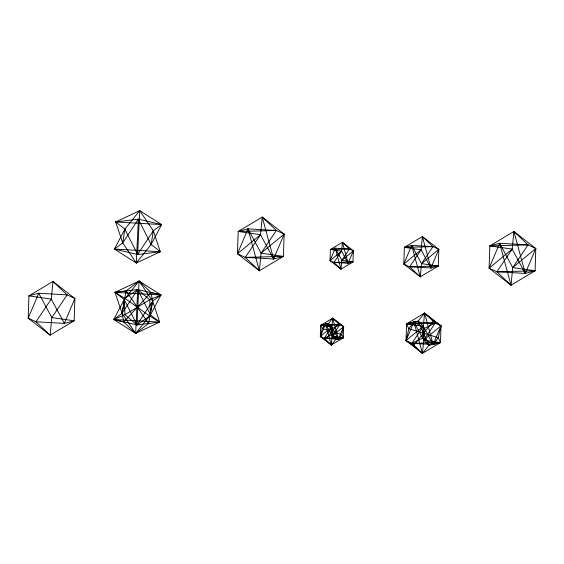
<?xml version="1.0" encoding="UTF-8"?>
<svg xmlns="http://www.w3.org/2000/svg" width="564" height="564" viewBox="0 0 564 564"><rect width="100%" height="100%" fill="white"/><g stroke="black" fill="none" stroke-linecap="round" stroke-linejoin="round"><path stroke-width="0.85" d="M237.465 253.765L238.184 231.459L262.246 217.077L284.143 234.095L283.431 256.394L259.369 270.783L237.465 253.765L247.991 228.864L276.395 230.486L284.143 234.095L273.618 258.996L245.213 257.367L237.465 253.765L260.526 234.694L262.246 217.077L276.395 230.486L261.083 253.158L259.369 270.783L245.213 257.367L260.526 234.694L238.184 231.459L247.991 228.864L261.083 253.158L283.431 256.394L273.618 258.996L260.526 234.694M320.324 336.482L320.683 325.329L332.718 318.138L343.666 326.648L343.307 337.801L331.279 344.992L320.324 336.482L322.199 328.615L325.59 324.032L339.789 324.843L343.666 326.648L341.791 334.515L338.4 339.098L324.201 338.287L320.324 336.482L325.59 324.032L332.506 328.354L339.789 324.843L338.724 323.207L332.718 318.138L328.417 323.468L320.683 325.329L322.199 328.615L341.791 334.515L343.307 337.801L338.4 339.098L331.484 334.776L324.201 338.287L325.266 339.916L331.279 344.992L335.573 339.655L343.307 337.801L332.133 336.179L325.59 324.032L320.683 325.329L331.858 326.951L338.4 339.098L343.666 326.648L338.724 323.207L325.266 339.916L320.324 336.482L331.858 326.951L332.718 318.138L339.789 324.843L332.133 336.179L331.279 344.992L324.201 338.287L331.858 326.951L328.417 323.468L335.573 339.655L332.133 336.179L332.506 328.354L331.484 334.776L331.858 326.951M330.025 260.646L330.384 249.499L342.418 242.301L353.367 250.811L353.008 261.964L340.98 269.155L330.025 260.646L335.291 248.195L349.497 249.013L353.367 250.811L348.108 263.268L333.902 262.45L330.025 260.646L341.558 251.114L342.418 242.301L349.497 249.013L341.833 260.349L340.98 269.155L333.902 262.45L341.558 251.114L330.384 249.499L335.291 248.195L341.833 260.349L353.008 261.964L348.108 263.268L341.558 251.114M403.81 264.086L404.353 247.356L422.401 236.57L438.827 249.33L438.284 266.06L420.236 276.846L403.81 264.086L411.706 245.411L433.011 246.63L438.827 249.33L430.931 268.013L409.626 266.786L403.81 264.086L421.111 249.781L422.401 236.57L433.011 246.63L421.527 263.635L420.236 276.846L409.626 266.786L421.111 249.781L404.353 247.356L411.706 245.411L421.527 263.635L438.284 266.06L430.931 268.013L421.111 249.781M406.017 340.6L406.552 323.87L424.6 313.083L441.027 325.851L440.491 342.574L422.443 353.36L406.017 340.6L408.829 328.798L413.913 321.924L435.218 323.144L441.027 325.851L438.221 337.653L433.138 344.526L411.833 343.307L406.017 340.6L413.913 321.924L424.29 328.403L435.218 323.144L433.617 320.69L424.6 313.083L418.157 321.085L406.552 323.87L408.829 328.798L438.221 337.653L440.491 342.574L433.138 344.526L422.76 338.04L411.833 343.307L413.433 345.753L422.443 353.36L428.887 345.365L440.491 342.574L423.733 340.148L413.913 321.924L406.552 323.87L423.317 326.302L433.138 344.526L441.027 325.851L433.617 320.69L413.433 345.753L406.017 340.6L423.317 326.302L424.6 313.083L435.218 323.144L423.733 340.148L422.443 353.36L411.833 343.307L423.317 326.302L418.157 321.085L428.887 345.365L423.733 340.148L424.29 328.403L422.76 338.04L423.317 326.302M489.115 268.182L489.834 245.876L513.896 231.494L535.8 248.512L535.081 270.812L511.019 285.201L489.115 268.182L499.641 243.281L528.052 244.903L535.8 248.512L525.274 273.413L496.87 271.785L489.115 268.182L512.183 249.112L513.896 231.494L528.052 244.903L512.732 267.583L511.019 285.201L496.87 271.785L512.183 249.112L489.834 245.876L499.641 243.281L512.732 267.583L535.081 270.812L525.274 273.413L512.183 249.112M136.291 263.021L138.363 219.142L115.662 221.955L122.705 242.894L136.291 263.021L160.345 251.706L153.295 230.768L139.71 210.64L115.662 221.955L124.884 229.139L137.637 254.519L160.345 251.706L151.117 244.522L138.363 219.142L122.705 242.894L114.379 249.069L136.291 263.021L151.117 244.522L161.621 224.585L139.71 210.64L124.884 229.139L114.379 249.069L137.637 254.519L153.295 230.768L161.621 224.585L138.363 219.142M137.637 254.519L139.71 210.64M135.642 333.416L137.722 289.536L115.014 292.349L122.064 313.288L123.812 322.058L135.642 333.416L159.697 322.1L152.647 301.162L150.898 292.392L139.068 281.034L115.014 292.349L124.242 299.533L136.989 324.913L159.697 322.1L150.468 314.916L137.722 289.536L124.933 298.391L122.064 313.288L113.731 319.471L135.642 333.416L148.607 323.475L152.647 301.162L139.068 281.034L126.11 290.968L115.014 292.349L124.933 298.391L149.777 316.059L159.697 322.1L113.731 319.471L124.242 299.533L139.068 281.034L160.98 294.979L150.468 314.916L135.642 333.416L122.064 313.288L126.11 290.968L148.607 323.475M113.731 319.471L123.812 322.058L150.898 292.392L160.98 294.979L149.721 299.808L124.989 314.642L113.731 319.471L136.989 324.913L139.068 281.034M122.705 242.894L124.884 229.139M151.117 244.522L153.295 230.768M122.064 313.288L137.722 289.536L160.98 294.979L152.647 301.162L149.777 316.059L136.989 324.913L124.989 314.642L124.242 299.533M136.989 324.913L152.647 301.162M261.083 253.158L284.143 234.095M341.833 260.349L353.367 250.811M332.133 336.179L343.666 326.648M421.527 263.635L438.827 249.33M423.733 340.148L441.027 325.851M512.732 267.583L535.8 248.512M238.184 231.459L276.395 230.486M404.353 247.356L433.011 246.63M330.384 249.499L349.497 249.013M489.834 245.876L528.052 244.903M245.213 257.367L283.431 256.394M333.902 262.45L353.008 261.964M409.626 266.786L438.284 266.06M496.87 271.785L535.081 270.812M320.683 325.329L339.789 324.843M406.552 323.87L435.218 323.144M324.201 338.287L343.307 337.801M411.833 343.307L440.491 342.574M115.662 221.955L161.621 224.585M114.379 249.069L160.345 251.706M115.014 292.349L160.98 294.979M137.722 289.536L149.721 299.808L150.468 314.916M513.896 231.494L525.274 273.413M499.641 243.281L511.019 285.201M422.401 236.57L430.931 268.013M411.706 245.411L420.236 276.846M424.6 313.083L433.138 344.526M413.913 321.924L422.443 353.36M342.418 242.301L348.108 263.268M335.291 248.195L340.98 269.155M332.718 318.138L338.4 339.098M325.59 324.032L331.279 344.992M262.246 217.077L273.618 258.996M247.991 228.864L259.369 270.783M28.919 295.86L28.2 318.166L50.104 335.178L74.166 320.796L74.885 298.497L52.981 281.478L28.919 295.86L51.268 299.096L64.359 323.398L74.166 320.796L51.817 317.56L38.726 293.259L28.919 295.86M52.981 281.478L51.268 299.096L35.948 321.769L50.104 335.178L51.817 317.56L67.13 294.887L52.981 281.478M38.726 293.259L28.2 318.166L35.948 321.769L64.359 323.398L74.885 298.497L67.13 294.887L38.726 293.259"/></g></svg>
